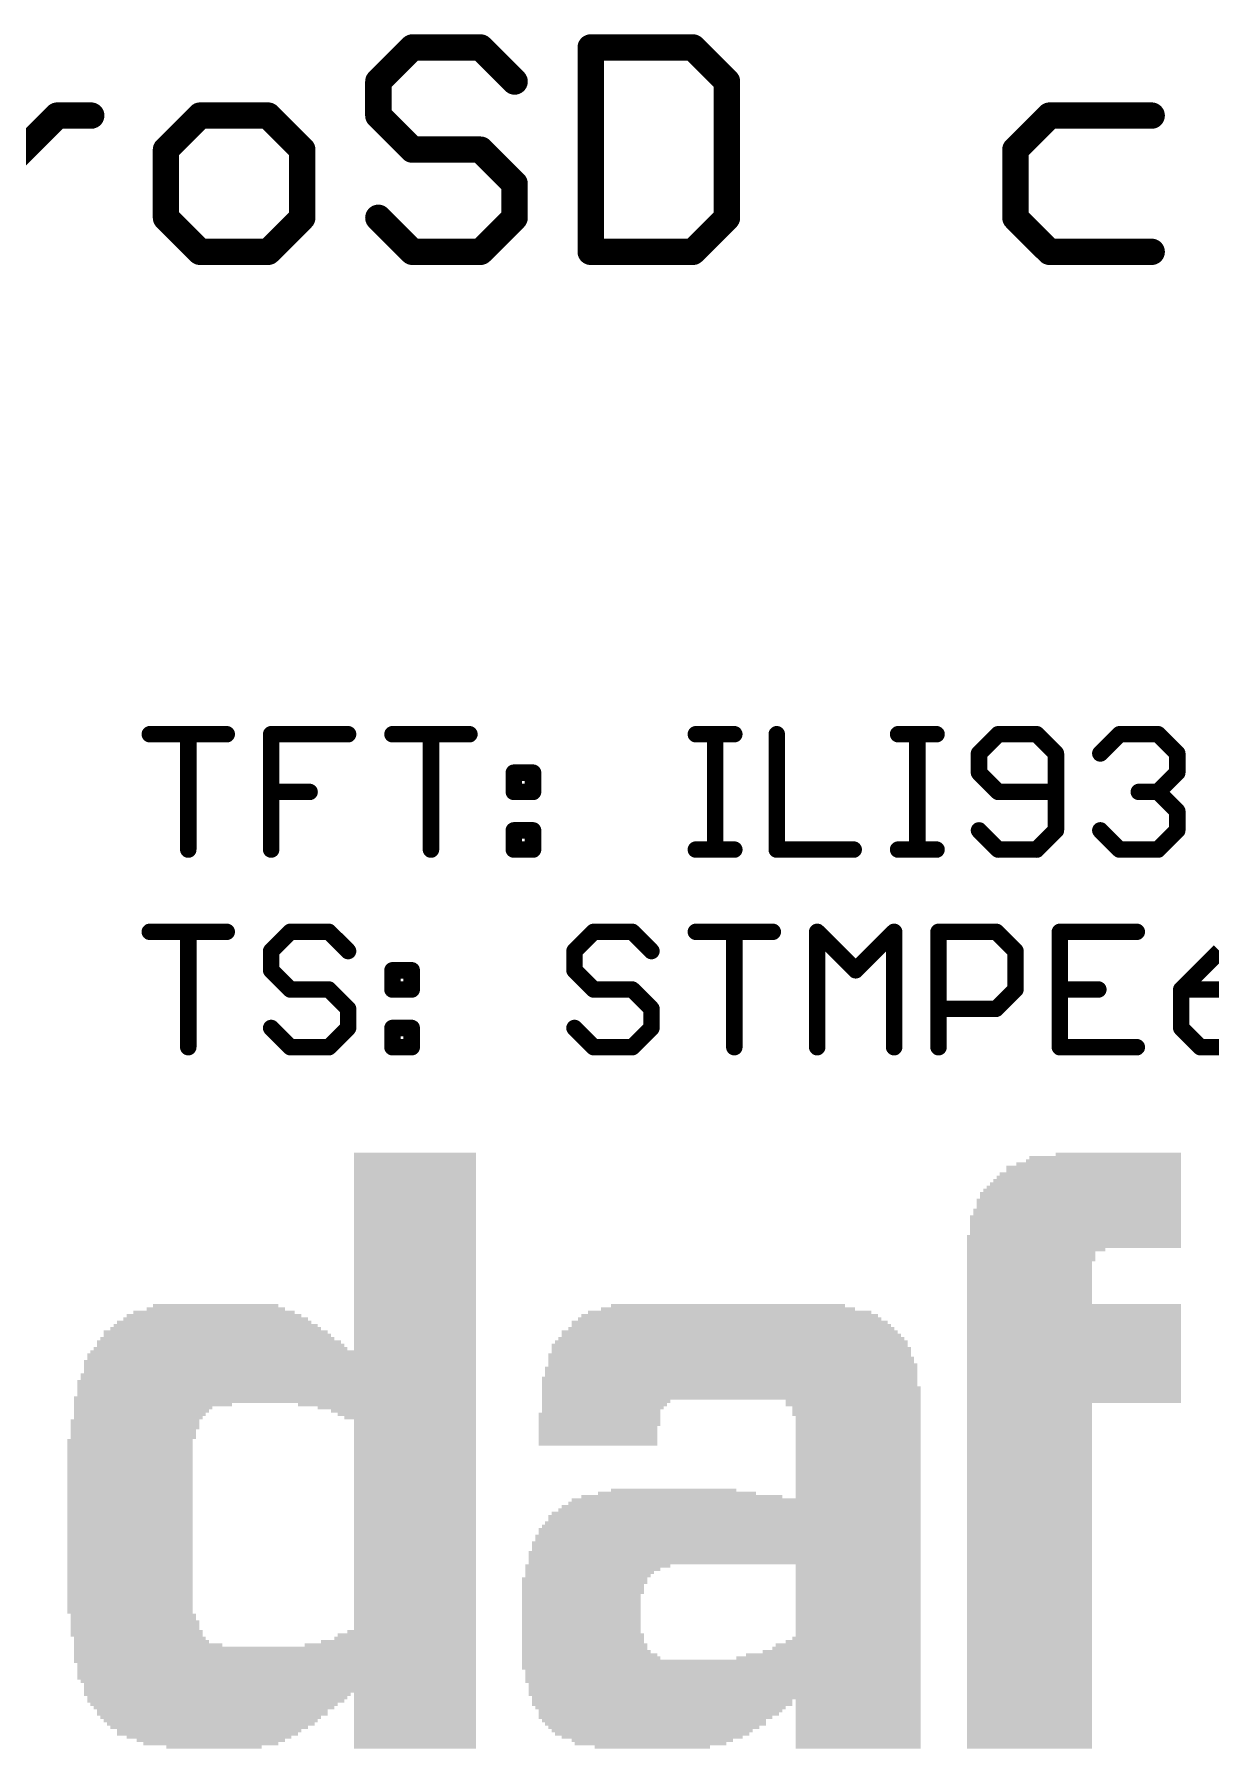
# Model space of a CAD drawing. Extents: x -3.9 to 70.5, y 0 to 60.5.
# Drawn here: x 11.87 to 20.94, y 10.15 to 23.37 of the extents above; entities that cross this region are included whole.
import ezdxf

# ---------------------------------------------------------------- set-up
doc = ezdxf.new("R2010")
doc.units = 0
doc.layers.add('21', color=40, linetype='CONTINUOUS')

# ---------------------------------------------------------------- blocks, each defined once
blk = doc.blocks.new('RECT')
blk.add_solid([(-0.5, -0.5), (0.5, -0.5), (-0.5, 0.5), (0.5, 0.5)])

msp = doc.modelspace()

# ---------------------------------------------------------------- linework, layer by layer
at = {"layer": '21'}
for points, const_width in [([(14.7881, 23.2677), (14.5254, 23.0051)], 0.2032), ([(15.3135, 23.2677), (14.7881, 23.2677)], 0.2032), ([(15.5762, 23.0051), (15.3135, 23.2677)], 0.2032), ([(16.1626, 23.2677), (16.1626, 21.6916)], 0.2032), ([(16.9507, 23.2677), (16.1626, 23.2677)], 0.2032), ([(17.2133, 23.0051), (16.9507, 23.2677)], 0.2032), ([(14.5254, 23.0051), (14.5254, 22.7424)], 0.2032), ([(17.2133, 21.9543), (17.2133, 23.0051)], 0.2032), ([(11.524, 22.217), (12.0494, 22.7424)], 0.2032), ([(12.0494, 22.7424), (12.312, 22.7424)], 0.2032), ([(13.151, 22.7424), (12.8883, 22.4797)], 0.2032), ([(13.6763, 22.7424), (13.151, 22.7424)], 0.2032), ([(13.939, 22.4797), (13.6763, 22.7424)], 0.2032), ([(14.5254, 22.7424), (14.7881, 22.4797)], 0.2032), ([(19.6996, 22.7424), (19.4369, 22.4797)], 0.2032), ([(20.4877, 22.7424), (19.6996, 22.7424)], 0.2032), ([(12.8883, 22.4797), (12.8883, 21.9543)], 0.2032), ([(13.939, 21.9543), (13.939, 22.4797)], 0.2032), ([(14.7881, 22.4797), (15.3135, 22.4797)], 0.2032), ([(15.3135, 22.4797), (15.5762, 22.217)], 0.2032), ([(19.4369, 22.4797), (19.4369, 21.9543)], 0.2032), ([(15.5762, 22.217), (15.5762, 21.9543)], 0.2032), ([(12.8883, 21.9543), (13.151, 21.6916)], 0.2032), ([(13.6763, 21.6916), (13.939, 21.9543)], 0.2032), ([(14.7881, 21.6916), (14.5254, 21.9543)], 0.2032), ([(15.5762, 21.9543), (15.3135, 21.6916)], 0.2032), ([(16.9507, 21.6916), (17.2133, 21.9543)], 0.2032), ([(19.4369, 21.9543), (19.6996, 21.6916)], 0.2032), ([(13.151, 21.6916), (13.6763, 21.6916)], 0.2032), ([(15.3135, 21.6916), (14.7881, 21.6916)], 0.2032), ([(16.1626, 21.6916), (16.9507, 21.6916)], 0.2032), ([(19.6996, 21.6916), (20.4877, 21.6916)], 0.2032), ([(12.7635, 17.9713), (13.3567, 17.9713)], 0.127), ([(13.0601, 17.0815), (13.0601, 17.9713)], 0.127), ([(13.699, 17.0815), (13.699, 17.9713)], 0.127), ([(13.699, 17.9713), (14.2922, 17.9713)], 0.127), ([(14.6345, 17.9713), (15.2277, 17.9713)], 0.127), ([(14.9311, 17.0815), (14.9311, 17.9713)], 0.127), ([(16.9733, 17.9713), (17.2699, 17.9713)], 0.127), ([(17.1216, 17.0815), (17.1216, 17.9713)], 0.127), ([(17.597, 17.9713), (17.597, 17.0815)], 0.127), ([(18.5325, 17.9713), (18.8291, 17.9713)], 0.127), ([(18.6808, 17.0815), (18.6808, 17.9713)], 0.127), ([(19.3045, 17.9713), (19.1562, 17.823)], 0.127), ([(19.6011, 17.9713), (19.3045, 17.9713)], 0.127), ([(19.7494, 17.823), (19.6011, 17.9713)], 0.127), ([(20.0917, 17.823), (20.24, 17.9713)], 0.127), ([(20.24, 17.9713), (20.5366, 17.9713)], 0.127), ([(20.5366, 17.9713), (20.6849, 17.823)], 0.127), ([(19.1562, 17.823), (19.1562, 17.6747)], 0.127), ([(19.7494, 17.2298), (19.7494, 17.823)], 0.127), ([(20.6849, 17.823), (20.6849, 17.6747)], 0.127), ([(15.5701, 17.6747), (15.7183, 17.6747)], 0.127), ([(15.5701, 17.5264), (15.5701, 17.6747)], 0.127), ([(15.7183, 17.6747), (15.7183, 17.5264)], 0.127), ([(19.1562, 17.6747), (19.3045, 17.5264)], 0.127), ([(20.6849, 17.6747), (20.5366, 17.5264)], 0.127), ([(13.699, 17.5264), (13.9956, 17.5264)], 0.127), ([(15.7183, 17.5264), (15.5701, 17.5264)], 0.127), ([(19.3045, 17.5264), (19.7494, 17.5264)], 0.127), ([(20.5366, 17.5264), (20.3883, 17.5264)], 0.127), ([(20.5366, 17.5264), (20.6849, 17.3781)], 0.127), ([(20.6849, 17.3781), (20.6849, 17.2298)], 0.127), ([(15.5701, 17.2298), (15.7183, 17.2298)], 0.127), ([(15.5701, 17.0815), (15.5701, 17.2298)], 0.127), ([(15.7183, 17.2298), (15.7183, 17.0815)], 0.127), ([(19.1562, 17.2298), (19.3045, 17.0815)], 0.127), ([(19.6011, 17.0815), (19.7494, 17.2298)], 0.127), ([(20.24, 17.0815), (20.0917, 17.2298)], 0.127), ([(20.6849, 17.2298), (20.5366, 17.0815)], 0.127), ([(15.7183, 17.0815), (15.5701, 17.0815)], 0.127), ([(16.9733, 17.0815), (17.2699, 17.0815)], 0.127), ([(17.597, 17.0815), (18.1902, 17.0815)], 0.127), ([(18.5325, 17.0815), (18.8291, 17.0815)], 0.127), ([(19.3045, 17.0815), (19.6011, 17.0815)], 0.127), ([(20.5366, 17.0815), (20.24, 17.0815)], 0.127), ([(12.7635, 16.4473), (13.3567, 16.4473)], 0.127), ([(13.0601, 15.5575), (13.0601, 16.4473)], 0.127), ([(13.8473, 16.4473), (13.699, 16.299)], 0.127), ([(14.1439, 16.4473), (13.8473, 16.4473)], 0.127), ([(14.2922, 16.299), (14.1439, 16.4473)], 0.127), ([(16.1861, 16.4473), (16.0378, 16.299)], 0.127), ([(16.4827, 16.4473), (16.1861, 16.4473)], 0.127), ([(16.631, 16.299), (16.4827, 16.4473)], 0.127), ([(16.9733, 16.4473), (17.5665, 16.4473)], 0.127), ([(17.2699, 15.5575), (17.2699, 16.4473)], 0.127), ([(17.9089, 15.5575), (17.9089, 16.4473)], 0.127), ([(17.9089, 16.4473), (18.2054, 16.1507)], 0.127), ([(18.2054, 16.1507), (18.502, 16.4473)], 0.127), ([(18.502, 16.4473), (18.502, 15.5575)], 0.127), ([(18.8444, 15.5575), (18.8444, 16.4473)], 0.127), ([(18.8444, 16.4473), (19.2893, 16.4473)], 0.127), ([(19.2893, 16.4473), (19.4375, 16.299)], 0.127), ([(20.3731, 16.4473), (19.7799, 16.4473)], 0.127), ([(19.7799, 16.4473), (19.7799, 15.5575)], 0.127), ([(13.699, 16.299), (13.699, 16.1507)], 0.127), ([(16.0378, 16.299), (16.0378, 16.1507)], 0.127), ([(19.4375, 16.299), (19.4375, 16.0024)], 0.127), ([(21.012, 16.299), (20.7154, 16.0024)], 0.127), ([(13.699, 16.1507), (13.8473, 16.0024)], 0.127), ([(14.6345, 16.1507), (14.7828, 16.1507)], 0.127), ([(14.6345, 16.0024), (14.6345, 16.1507)], 0.127), ([(14.7828, 16.1507), (14.7828, 16.0024)], 0.127), ([(16.0378, 16.1507), (16.1861, 16.0024)], 0.127), ([(13.8473, 16.0024), (14.1439, 16.0024)], 0.127), ([(14.1439, 16.0024), (14.2922, 15.8541)], 0.127), ([(14.7828, 16.0024), (14.6345, 16.0024)], 0.127), ([(16.1861, 16.0024), (16.4827, 16.0024)], 0.127), ([(16.4827, 16.0024), (16.631, 15.8541)], 0.127), ([(19.4375, 16.0024), (19.2893, 15.8541)], 0.127), ([(19.7799, 16.0024), (20.0765, 16.0024)], 0.127), ([(20.7154, 16.0024), (20.7154, 15.7058)], 0.127), ([(21.1603, 16.0024), (20.7154, 16.0024)], 0.127), ([(14.2922, 15.8541), (14.2922, 15.7058)], 0.127), ([(16.631, 15.8541), (16.631, 15.7058)], 0.127), ([(19.2893, 15.8541), (18.8444, 15.8541)], 0.127), ([(13.8473, 15.5575), (13.699, 15.7058)], 0.127), ([(14.2922, 15.7058), (14.1439, 15.5575)], 0.127), ([(14.6345, 15.7058), (14.7828, 15.7058)], 0.127), ([(14.6345, 15.5575), (14.6345, 15.7058)], 0.127), ([(14.7828, 15.7058), (14.7828, 15.5575)], 0.127), ([(16.1861, 15.5575), (16.0378, 15.7058)], 0.127), ([(16.631, 15.7058), (16.4827, 15.5575)], 0.127), ([(20.7154, 15.7058), (20.8637, 15.5575)], 0.127), ([(14.1439, 15.5575), (13.8473, 15.5575)], 0.127), ([(14.7828, 15.5575), (14.6345, 15.5575)], 0.127), ([(16.4827, 15.5575), (16.1861, 15.5575)], 0.127), ([(19.7799, 15.5575), (20.3731, 15.5575)], 0.127), ([(20.8637, 15.5575), (21.1603, 15.5575)], 0.127)]:
    msp.add_lwpolyline(points, dxfattribs=dict(at, const_width=const_width))
for points, const_width in [([(14.7881, 23.3185, 1), (14.7881, 23.2169)], 0.1016), ([(14.824, 23.2318, 1), (14.7522, 23.3037)], 0.1016), ([(15.3494, 23.3037, 1), (15.2776, 23.2318)], 0.1016), ([(15.3135, 23.2169, 1), (15.3135, 23.3185)], 0.1016), ([(16.2134, 23.2677, 1), (16.1118, 23.2677)], 0.1016), ([(16.1626, 23.3185, 1), (16.1626, 23.2169)], 0.1016), ([(16.9866, 23.3037, 1), (16.9147, 23.2318)], 0.1016), ([(16.9507, 23.2169, 1), (16.9507, 23.3185)], 0.1016), ([(14.5762, 23.0051, 1), (14.4746, 23.0051)], 0.1016), ([(14.4895, 23.041, 1), (14.5613, 22.9691)], 0.1016), ([(15.5403, 22.9691, 1), (15.6121, 23.041)], 0.1016), ([(17.2641, 23.0051, 1), (17.1625, 23.0051)], 0.1016), ([(17.1774, 22.9691, 1), (17.2493, 23.041)], 0.1016), ([(12.0494, 22.7932, 1), (12.0494, 22.6916)], 0.1016), ([(12.0853, 22.7064, 1), (12.0134, 22.7783)], 0.1016), ([(12.312, 22.6916, 1), (12.312, 22.7932)], 0.1016), ([(13.151, 22.7932, 1), (13.151, 22.6916)], 0.1016), ([(13.1869, 22.7064, 1), (13.115, 22.7783)], 0.1016), ([(13.7123, 22.7783, 1), (13.6404, 22.7064)], 0.1016), ([(13.6763, 22.6916, 1), (13.6763, 22.7932)], 0.1016), ([(14.5613, 22.7783, 1), (14.4895, 22.7064)], 0.1016), ([(14.4746, 22.7424, 1), (14.5762, 22.7424)], 0.1016), ([(19.6996, 22.7932, 1), (19.6996, 22.6916)], 0.1016), ([(19.7355, 22.7064, 1), (19.6637, 22.7783)], 0.1016), ([(20.4877, 22.6916, 1), (20.4877, 22.7932)], 0.1016), ([(12.9391, 22.4797, 1), (12.8375, 22.4797)], 0.1016), ([(12.8524, 22.5156, 1), (12.9242, 22.4438)], 0.1016), ([(13.9898, 22.4797, 1), (13.8882, 22.4797)], 0.1016), ([(13.9031, 22.4438, 1), (13.975, 22.5156)], 0.1016), ([(14.7881, 22.5305, 1), (14.7881, 22.4289)], 0.1016), ([(14.7522, 22.4438, 1), (14.824, 22.5156)], 0.1016), ([(15.3494, 22.5156, 1), (15.2776, 22.4438)], 0.1016), ([(15.3135, 22.4289, 1), (15.3135, 22.5305)], 0.1016), ([(19.4877, 22.4797, 1), (19.3861, 22.4797)], 0.1016), ([(19.401, 22.5156, 1), (19.4728, 22.4438)], 0.1016), ([(15.627, 22.217, 1), (15.5254, 22.217)], 0.1016), ([(15.5403, 22.1811, 1), (15.6121, 22.2529)], 0.1016), ([(12.9242, 21.9902, 1), (12.8524, 21.9184)], 0.1016), ([(12.8375, 21.9543, 1), (12.9391, 21.9543)], 0.1016), ([(13.8882, 21.9543, 1), (13.9898, 21.9543)], 0.1016), ([(13.975, 21.9184, 1), (13.9031, 21.9902)], 0.1016), ([(14.5613, 21.9902, 1), (14.4895, 21.9184)], 0.1016), ([(15.5254, 21.9543, 1), (15.627, 21.9543)], 0.1016), ([(15.6121, 21.9184, 1), (15.5403, 21.9902)], 0.1016), ([(17.1625, 21.9543, 1), (17.2641, 21.9543)], 0.1016), ([(17.2493, 21.9184, 1), (17.1774, 21.9902)], 0.1016), ([(19.4728, 21.9902, 1), (19.401, 21.9184)], 0.1016), ([(19.3861, 21.9543, 1), (19.4877, 21.9543)], 0.1016), ([(13.151, 21.7424, 1), (13.151, 21.6408)], 0.1016), ([(13.115, 21.6557, 1), (13.1869, 21.7275)], 0.1016), ([(13.6404, 21.7275, 1), (13.7123, 21.6557)], 0.1016), ([(13.6763, 21.6408, 1), (13.6763, 21.7424)], 0.1016), ([(14.7881, 21.7424, 1), (14.7881, 21.6408)], 0.1016), ([(14.7522, 21.6557, 1), (14.824, 21.7275)], 0.1016), ([(15.2776, 21.7275, 1), (15.3494, 21.6557)], 0.1016), ([(15.3135, 21.6408, 1), (15.3135, 21.7424)], 0.1016), ([(16.1626, 21.7424, 1), (16.1626, 21.6408)], 0.1016), ([(16.1118, 21.6916, 1), (16.2134, 21.6916)], 0.1016), ([(16.9147, 21.7275, 1), (16.9866, 21.6557)], 0.1016), ([(16.9507, 21.6408, 1), (16.9507, 21.7424)], 0.1016), ([(19.6996, 21.7424, 1), (19.6996, 21.6408)], 0.1016), ([(19.6637, 21.6557, 1), (19.7355, 21.7275)], 0.1016), ([(20.4877, 21.6408, 1), (20.4877, 21.7424)], 0.1016), ([(12.7635, 18.003, 1), (12.7635, 17.9395)], 0.0635), ([(13.0918, 17.9713, 1), (13.0283, 17.9713)], 0.0635), ([(13.3567, 17.9395, 1), (13.3567, 18.003)], 0.0635), ([(13.7308, 17.9713, 1), (13.6673, 17.9713)], 0.0635), ([(13.699, 18.003, 1), (13.699, 17.9395)], 0.0635), ([(14.2922, 17.9395, 1), (14.2922, 18.003)], 0.0635), ([(14.6345, 18.003, 1), (14.6345, 17.9395)], 0.0635), ([(14.9629, 17.9713, 1), (14.8994, 17.9713)], 0.0635), ([(15.2277, 17.9395, 1), (15.2277, 18.003)], 0.0635), ([(16.9733, 18.003, 1), (16.9733, 17.9395)], 0.0635), ([(17.1534, 17.9713, 1), (17.0899, 17.9713)], 0.0635), ([(17.2699, 17.9395, 1), (17.2699, 18.003)], 0.0635), ([(17.6288, 17.9713, 1), (17.5653, 17.9713)], 0.0635), ([(18.5325, 18.003, 1), (18.5325, 17.9395)], 0.0635), ([(18.7126, 17.9713, 1), (18.6491, 17.9713)], 0.0635), ([(18.8291, 17.9395, 1), (18.8291, 18.003)], 0.0635), ([(19.3045, 18.003, 1), (19.3045, 17.9395)], 0.0635), ([(19.327, 17.9488, 1), (19.282, 17.9937)], 0.0635), ([(19.6235, 17.9937, 1), (19.5786, 17.9488)], 0.0635), ([(19.6011, 17.9395, 1), (19.6011, 18.003)], 0.0635), ([(20.24, 18.003, 1), (20.24, 17.9395)], 0.0635), ([(20.2625, 17.9488, 1), (20.2176, 17.9937)], 0.0635), ([(20.5591, 17.9937, 1), (20.5142, 17.9488)], 0.0635), ([(20.5366, 17.9395, 1), (20.5366, 18.003)], 0.0635), ([(19.188, 17.823, 1), (19.1245, 17.823)], 0.0635), ([(19.1338, 17.8454, 1), (19.1787, 17.8005)], 0.0635), ([(19.7811, 17.823, 1), (19.7176, 17.823)], 0.0635), ([(19.7269, 17.8005, 1), (19.7718, 17.8454)], 0.0635), ([(20.0693, 17.8454, 1), (20.1142, 17.8005)], 0.0635), ([(20.7167, 17.823, 1), (20.6532, 17.823)], 0.0635), ([(20.6624, 17.8005, 1), (20.7074, 17.8454)], 0.0635), ([(15.6018, 17.6747, 1), (15.5383, 17.6747)], 0.0635), ([(15.5701, 17.7064, 1), (15.5701, 17.6429)], 0.0635), ([(15.7501, 17.6747, 1), (15.6866, 17.6747)], 0.0635), ([(15.7183, 17.6429, 1), (15.7183, 17.7064)], 0.0635), ([(19.1787, 17.6971, 1), (19.1338, 17.6522)], 0.0635), ([(20.7074, 17.6522, 1), (20.6624, 17.6971)], 0.0635), ([(13.699, 17.5581, 1), (13.699, 17.4946)], 0.0635), ([(13.9956, 17.4946, 1), (13.9956, 17.5581)], 0.0635), ([(15.5701, 17.5581, 1), (15.5701, 17.4946)], 0.0635), ([(15.7183, 17.4946, 1), (15.7183, 17.5581)], 0.0635), ([(19.1245, 17.6747, 1), (19.188, 17.6747)], 0.0635), ([(19.3045, 17.5581, 1), (19.3045, 17.4946)], 0.0635), ([(19.7494, 17.4946, 1), (19.7494, 17.5581)], 0.0635), ([(20.3883, 17.5581, 1), (20.3883, 17.4946)], 0.0635), ([(20.5591, 17.5488, 1), (20.5142, 17.5039)], 0.0635), ([(20.5366, 17.4946, 1), (20.5366, 17.5581)], 0.0635), ([(20.6532, 17.6747, 1), (20.7167, 17.6747)], 0.0635), ([(15.5383, 17.5264, 1), (15.6018, 17.5264)], 0.0635), ([(15.6866, 17.5264, 1), (15.7501, 17.5264)], 0.0635), ([(19.282, 17.5039, 1), (19.327, 17.5488)], 0.0635), ([(20.5142, 17.5488, 1), (20.5591, 17.5039)], 0.0635), ([(20.7167, 17.3781, 1), (20.6532, 17.3781)], 0.0635), ([(20.6624, 17.3556, 1), (20.7074, 17.4005)], 0.0635), ([(15.6018, 17.2298, 1), (15.5383, 17.2298)], 0.0635), ([(15.5701, 17.2615, 1), (15.5701, 17.198)], 0.0635), ([(15.7501, 17.2298, 1), (15.6866, 17.2298)], 0.0635), ([(15.7183, 17.198, 1), (15.7183, 17.2615)], 0.0635), ([(19.1787, 17.2522, 1), (19.1338, 17.2073)], 0.0635), ([(19.7176, 17.2298, 1), (19.7811, 17.2298)], 0.0635), ([(19.7718, 17.2073, 1), (19.7269, 17.2522)], 0.0635), ([(20.1142, 17.2522, 1), (20.0693, 17.2073)], 0.0635), ([(20.6532, 17.2298, 1), (20.7167, 17.2298)], 0.0635), ([(20.7074, 17.2073, 1), (20.6624, 17.2522)], 0.0635), ([(13.0283, 17.0815, 1), (13.0918, 17.0815)], 0.0635), ([(13.6673, 17.0815, 1), (13.7308, 17.0815)], 0.0635), ([(14.8994, 17.0815, 1), (14.9629, 17.0815)], 0.0635), ([(15.5383, 17.0815, 1), (15.6018, 17.0815)], 0.0635), ([(15.5701, 17.1133, 1), (15.5701, 17.0498)], 0.0635), ([(15.6866, 17.0815, 1), (15.7501, 17.0815)], 0.0635), ([(15.7183, 17.0498, 1), (15.7183, 17.1133)], 0.0635), ([(16.9733, 17.1133, 1), (16.9733, 17.0498)], 0.0635), ([(17.0899, 17.0815, 1), (17.1534, 17.0815)], 0.0635), ([(17.2699, 17.0498, 1), (17.2699, 17.1133)], 0.0635), ([(17.597, 17.1133, 1), (17.597, 17.0498)], 0.0635), ([(17.5653, 17.0815, 1), (17.6288, 17.0815)], 0.0635), ([(18.1902, 17.0498, 1), (18.1902, 17.1133)], 0.0635), ([(18.5325, 17.1133, 1), (18.5325, 17.0498)], 0.0635), ([(18.6491, 17.0815, 1), (18.7126, 17.0815)], 0.0635), ([(18.8291, 17.0498, 1), (18.8291, 17.1133)], 0.0635), ([(19.3045, 17.1133, 1), (19.3045, 17.0498)], 0.0635), ([(19.282, 17.059, 1), (19.327, 17.104)], 0.0635), ([(19.5786, 17.104, 1), (19.6235, 17.059)], 0.0635), ([(19.6011, 17.0498, 1), (19.6011, 17.1133)], 0.0635), ([(20.24, 17.1133, 1), (20.24, 17.0498)], 0.0635), ([(20.2176, 17.059, 1), (20.2625, 17.104)], 0.0635), ([(20.5142, 17.104, 1), (20.5591, 17.059)], 0.0635), ([(20.5366, 17.0498, 1), (20.5366, 17.1133)], 0.0635), ([(12.7635, 16.479, 1), (12.7635, 16.4155)], 0.0635), ([(13.0918, 16.4473, 1), (13.0283, 16.4473)], 0.0635), ([(13.3567, 16.4155, 1), (13.3567, 16.479)], 0.0635), ([(13.8473, 16.479, 1), (13.8473, 16.4155)], 0.0635), ([(13.8698, 16.4248, 1), (13.8249, 16.4697)], 0.0635), ([(14.1663, 16.4697, 1), (14.1214, 16.4248)], 0.0635), ([(14.1439, 16.4155, 1), (14.1439, 16.479)], 0.0635), ([(16.1861, 16.479, 1), (16.1861, 16.4155)], 0.0635), ([(16.2086, 16.4248, 1), (16.1637, 16.4697)], 0.0635), ([(16.5051, 16.4697, 1), (16.4602, 16.4248)], 0.0635), ([(16.4827, 16.4155, 1), (16.4827, 16.479)], 0.0635), ([(16.9733, 16.479, 1), (16.9733, 16.4155)], 0.0635), ([(17.3017, 16.4473, 1), (17.2382, 16.4473)], 0.0635), ([(17.5665, 16.4155, 1), (17.5665, 16.479)], 0.0635), ([(17.9406, 16.4473, 1), (17.8771, 16.4473)], 0.0635), ([(17.9313, 16.4697, 1), (17.8864, 16.4248)], 0.0635), ([(18.5338, 16.4473, 1), (18.4703, 16.4473)], 0.0635), ([(18.5245, 16.4248, 1), (18.4796, 16.4697)], 0.0635), ([(18.8761, 16.4473, 1), (18.8126, 16.4473)], 0.0635), ([(18.8444, 16.479, 1), (18.8444, 16.4155)], 0.0635), ([(19.3117, 16.4697, 1), (19.2668, 16.4248)], 0.0635), ([(19.2893, 16.4155, 1), (19.2893, 16.479)], 0.0635), ([(19.8116, 16.4473, 1), (19.7481, 16.4473)], 0.0635), ([(19.7799, 16.479, 1), (19.7799, 16.4155)], 0.0635), ([(20.3731, 16.4155, 1), (20.3731, 16.479)], 0.0635), ([(13.7308, 16.299, 1), (13.6673, 16.299)], 0.0635), ([(13.6766, 16.3214, 1), (13.7215, 16.2765)], 0.0635), ([(14.2697, 16.2765, 1), (14.3146, 16.3214)], 0.0635), ([(16.0696, 16.299, 1), (16.0061, 16.299)], 0.0635), ([(16.0154, 16.3214, 1), (16.0603, 16.2765)], 0.0635), ([(16.6085, 16.2765, 1), (16.6534, 16.3214)], 0.0635), ([(19.4693, 16.299, 1), (19.4058, 16.299)], 0.0635), ([(19.4151, 16.2765, 1), (19.46, 16.3214)], 0.0635), ([(13.6673, 16.1507, 1), (13.7308, 16.1507)], 0.0635), ([(13.7215, 16.1731, 1), (13.6766, 16.1282)], 0.0635), ([(14.6345, 16.1824, 1), (14.6345, 16.1189)], 0.0635), ([(14.6663, 16.1507, 1), (14.6028, 16.1507)], 0.0635), ([(14.8146, 16.1507, 1), (14.7511, 16.1507)], 0.0635), ([(14.7828, 16.1189, 1), (14.7828, 16.1824)], 0.0635), ([(16.0061, 16.1507, 1), (16.0696, 16.1507)], 0.0635), ([(16.0603, 16.1731, 1), (16.0154, 16.1282)], 0.0635), ([(18.183, 16.1731, 1), (18.2279, 16.1282)], 0.0635), ([(18.183, 16.1282, 1), (18.2279, 16.1731)], 0.0635), ([(13.8473, 16.0341, 1), (13.8473, 15.9706)], 0.0635), ([(13.8249, 15.9799, 1), (13.8698, 16.0248)], 0.0635), ([(14.1663, 16.0248, 1), (14.1214, 15.9799)], 0.0635), ([(14.1439, 15.9706, 1), (14.1439, 16.0341)], 0.0635), ([(14.6345, 16.0341, 1), (14.6345, 15.9706)], 0.0635), ([(14.6028, 16.0024, 1), (14.6663, 16.0024)], 0.0635), ([(14.7511, 16.0024, 1), (14.8146, 16.0024)], 0.0635), ([(14.7828, 15.9706, 1), (14.7828, 16.0341)], 0.0635), ([(16.1861, 16.0341, 1), (16.1861, 15.9706)], 0.0635), ([(16.1637, 15.9799, 1), (16.2086, 16.0248)], 0.0635), ([(16.5051, 16.0248, 1), (16.4602, 15.9799)], 0.0635), ([(16.4827, 15.9706, 1), (16.4827, 16.0341)], 0.0635), ([(19.4058, 16.0024, 1), (19.4693, 16.0024)], 0.0635), ([(19.46, 15.9799, 1), (19.4151, 16.0248)], 0.0635), ([(19.7799, 16.0341, 1), (19.7799, 15.9706)], 0.0635), ([(20.0765, 15.9706, 1), (20.0765, 16.0341)], 0.0635), ([(20.7154, 16.0341, 1), (20.7154, 15.9706)], 0.0635), ([(20.7472, 16.0024, 1), (20.6837, 16.0024)], 0.0635), ([(20.693, 16.0248, 1), (20.7379, 15.9799)], 0.0635), ([(14.3239, 15.8541, 1), (14.2604, 15.8541)], 0.0635), ([(14.2697, 15.8316, 1), (14.3146, 15.8765)], 0.0635), ([(16.6627, 15.8541, 1), (16.5992, 15.8541)], 0.0635), ([(16.6085, 15.8316, 1), (16.6534, 15.8765)], 0.0635), ([(18.8444, 15.8858, 1), (18.8444, 15.8223)], 0.0635), ([(19.2668, 15.8765, 1), (19.3117, 15.8316)], 0.0635), ([(19.2893, 15.8223, 1), (19.2893, 15.8858)], 0.0635), ([(13.7215, 15.7282, 1), (13.6766, 15.6833)], 0.0635), ([(14.2604, 15.7058, 1), (14.3239, 15.7058)], 0.0635), ([(14.3146, 15.6833, 1), (14.2697, 15.7282)], 0.0635), ([(14.6345, 15.7375, 1), (14.6345, 15.674)], 0.0635), ([(14.6663, 15.7058, 1), (14.6028, 15.7058)], 0.0635), ([(14.8146, 15.7058, 1), (14.7511, 15.7058)], 0.0635), ([(14.7828, 15.674, 1), (14.7828, 15.7375)], 0.0635), ([(16.0603, 15.7282, 1), (16.0154, 15.6833)], 0.0635), ([(16.5992, 15.7058, 1), (16.6627, 15.7058)], 0.0635), ([(16.6534, 15.6833, 1), (16.6085, 15.7282)], 0.0635), ([(20.7379, 15.7282, 1), (20.693, 15.6833)], 0.0635), ([(20.6837, 15.7058, 1), (20.7472, 15.7058)], 0.0635), ([(13.8473, 15.5893, 1), (13.8473, 15.5258)], 0.0635), ([(13.8249, 15.535, 1), (13.8698, 15.58)], 0.0635), ([(14.1214, 15.58, 1), (14.1663, 15.535)], 0.0635), ([(14.1439, 15.5258, 1), (14.1439, 15.5893)], 0.0635), ([(14.6345, 15.5893, 1), (14.6345, 15.5258)], 0.0635), ([(14.7828, 15.5258, 1), (14.7828, 15.5893)], 0.0635), ([(16.1861, 15.5893, 1), (16.1861, 15.5258)], 0.0635), ([(16.1637, 15.535, 1), (16.2086, 15.58)], 0.0635), ([(16.4602, 15.58, 1), (16.5051, 15.535)], 0.0635), ([(16.4827, 15.5258, 1), (16.4827, 15.5893)], 0.0635), ([(19.7799, 15.5893, 1), (19.7799, 15.5258)], 0.0635), ([(20.3731, 15.5258, 1), (20.3731, 15.5893)], 0.0635), ([(20.8637, 15.5893, 1), (20.8637, 15.5258)], 0.0635), ([(20.8412, 15.535, 1), (20.8862, 15.58)], 0.0635), ([(13.0283, 15.5575, 1), (13.0918, 15.5575)], 0.0635), ([(14.6028, 15.5575, 1), (14.6663, 15.5575)], 0.0635), ([(14.7511, 15.5575, 1), (14.8146, 15.5575)], 0.0635), ([(17.2382, 15.5575, 1), (17.3017, 15.5575)], 0.0635), ([(17.8771, 15.5575, 1), (17.9406, 15.5575)], 0.0635), ([(18.4703, 15.5575, 1), (18.5338, 15.5575)], 0.0635), ([(18.8126, 15.5575, 1), (18.8761, 15.5575)], 0.0635), ([(19.7481, 15.5575, 1), (19.8116, 15.5575)], 0.0635)]:
    msp.add_lwpolyline(points, format="xyb", dxfattribs=dict(at, const_width=const_width))

# ---------------------------------------------------------------- block references
at = {"layer": '21', "yscale": 0.0254}
for p, xscale in [((14.8082, 14.732), 0.9398), ((14.8082, 14.7066), 0.9398), ((14.8082, 14.6812), 0.9398), ((20.1168, 14.6812), 1.1938), ((20.1295, 14.7066), 1.1684), ((20.2311, 14.732), 0.9652), ((14.8082, 14.6558), 0.9398), ((14.8082, 14.6304), 0.9398), ((14.8082, 14.605), 0.9398), ((14.8082, 14.5796), 0.9398), ((14.8082, 14.5542), 0.9398), ((20.0025, 14.5542), 1.4224), ((20.0152, 14.5796), 1.397), ((20.0406, 14.6304), 1.3462), ((20.0406, 14.605), 1.3462), ((20.0787, 14.6558), 1.27), ((14.8082, 14.5288), 0.9398), ((14.8082, 14.5034), 0.9398), ((14.8082, 14.478), 0.9398), ((14.8082, 14.4526), 0.9398), ((14.8082, 14.4272), 0.9398), ((14.8082, 14.4018), 0.9398), ((19.939, 14.4272), 1.5494), ((19.939, 14.4018), 1.5494), ((19.9517, 14.4526), 1.524), ((19.9644, 14.478), 1.4986), ((19.9771, 14.5034), 1.4732), ((19.9898, 14.5288), 1.4478), ((14.8082, 14.3764), 0.9398), ((14.8082, 14.351), 0.9398), ((14.8082, 14.3256), 0.9398), ((14.8082, 14.3002), 0.9398), ((14.8082, 14.2748), 0.9398), ((19.9136, 14.3002), 1.6002), ((19.9136, 14.2748), 1.6002), ((19.9263, 14.3764), 1.5748), ((19.9263, 14.351), 1.5748), ((19.9263, 14.3256), 1.5748), ((14.8082, 14.2494), 0.9398), ((14.8082, 14.224), 0.9398), ((14.8082, 14.1986), 0.9398), ((14.8082, 14.1732), 0.9398), ((14.8082, 14.1478), 0.9398), ((19.9009, 14.2494), 1.6256), ((19.9009, 14.224), 1.6256), ((19.9009, 14.1986), 1.6256), ((19.9009, 14.1732), 1.6256), ((19.9009, 14.1478), 1.6256), ((14.8082, 14.1224), 0.9398), ((14.8082, 14.097), 0.9398), ((14.8082, 14.0716), 0.9398), ((14.8082, 14.0462), 0.9398), ((14.8082, 14.0208), 0.9398), ((19.8882, 14.097), 1.651), ((19.8882, 14.0716), 1.651), ((19.8882, 14.0462), 1.651), ((19.8882, 14.0208), 1.651), ((19.9009, 14.1224), 1.6256), ((14.8082, 13.9954), 0.9398), ((14.8082, 13.97), 0.9398), ((14.8082, 13.9446), 0.9398), ((14.8082, 13.9192), 0.9398), ((14.8082, 13.8938), 0.9398), ((19.5961, 13.9954), 1.0668), ((19.558, 13.97), 0.9906), ((19.558, 13.9446), 0.9906), ((19.558, 13.9192), 0.9906), ((19.5453, 13.8938), 0.9652), ((14.8082, 13.8684), 0.9398), ((14.8082, 13.843), 0.9398), ((14.8082, 13.8176), 0.9398), ((14.8082, 13.7922), 0.9398), ((14.8082, 13.7668), 0.9398), ((14.8082, 13.7414), 0.9398), ((19.5453, 13.8684), 0.9652), ((19.5453, 13.843), 0.9652), ((19.5453, 13.8176), 0.9652), ((19.5453, 13.7922), 0.9652), ((19.5453, 13.7668), 0.9652), ((19.5453, 13.7414), 0.9652), ((14.8082, 13.716), 0.9398), ((14.8082, 13.6906), 0.9398), ((14.8082, 13.6652), 0.9398), ((14.8082, 13.6398), 0.9398), ((14.8082, 13.6144), 0.9398), ((19.5453, 13.716), 0.9652), ((19.5453, 13.6906), 0.9652), ((19.5453, 13.6652), 0.9652), ((19.5453, 13.6398), 0.9652), ((19.5453, 13.6144), 0.9652), ((13.2588, 13.4874), 1.3462), ((13.2588, 13.5128), 1.2446), ((13.2715, 13.5382), 1.0668), ((13.2715, 13.5636), 0.9652), ((14.8082, 13.589), 0.9398), ((14.8082, 13.5636), 0.9398), ((14.8082, 13.5382), 0.9398), ((14.8082, 13.5128), 0.9398), ((14.8082, 13.4874), 0.9398), ((17.2339, 13.4874), 2.286), ((17.2339, 13.5128), 2.1844), ((17.2212, 13.5382), 1.9558), ((17.2212, 13.5636), 1.8034), ((19.5453, 13.589), 0.9652), ((19.8882, 13.5636), 1.651), ((19.8882, 13.5382), 1.651), ((19.8882, 13.5128), 1.651), ((19.8882, 13.4874), 1.651), ((13.2715, 13.3604), 1.7272), ((13.2715, 13.3858), 1.6256), ((13.2715, 13.4112), 1.5748), ((13.2588, 13.4366), 1.4986), ((13.2715, 13.462), 1.4224), ((14.8082, 13.462), 0.9398), ((14.8082, 13.4366), 0.9398), ((14.8082, 13.4112), 0.9398), ((14.8082, 13.3858), 0.9398), ((14.8082, 13.3604), 0.9398), ((17.2339, 13.3604), 2.5908), ((17.2466, 13.3858), 2.5146), ((17.2339, 13.4366), 2.4384), ((17.2466, 13.4112), 2.4638), ((17.2339, 13.462), 2.3368), ((19.8882, 13.462), 1.651), ((19.8882, 13.4366), 1.651), ((19.8882, 13.4112), 1.651), ((19.8882, 13.3858), 1.651), ((19.8882, 13.3604), 1.651), ((13.3096, 13.2334), 1.9558), ((13.2969, 13.2842), 1.8796), ((13.3096, 13.2588), 1.905), ((13.2842, 13.3096), 1.8034), ((13.2842, 13.335), 1.7526), ((14.8082, 13.335), 0.9398), ((14.8082, 13.3096), 0.9398), ((14.8082, 13.2842), 0.9398), ((14.8082, 13.2588), 0.9398), ((14.8082, 13.2334), 0.9398), ((17.2339, 13.2588), 2.7432), ((17.2466, 13.2334), 2.7686), ((17.2466, 13.2842), 2.7178), ((17.2466, 13.3096), 2.667), ((17.2466, 13.335), 2.6162), ((19.8882, 13.335), 1.651), ((19.8882, 13.3096), 1.651), ((19.8882, 13.2842), 1.651), ((19.8882, 13.2588), 1.651), ((19.8882, 13.2334), 1.651), ((13.7668, 13.1318), 3.0226), ((13.7668, 13.1064), 3.0226), ((13.7668, 13.081), 3.0226), ((13.7795, 13.1826), 2.9972), ((13.7795, 13.1572), 2.9972), ((13.7922, 13.208), 2.9718), ((17.2466, 13.081), 2.8702), ((17.2339, 13.1826), 2.794), ((17.2466, 13.1572), 2.8194), ((17.2466, 13.1318), 2.8194), ((17.2593, 13.1064), 2.8448), ((17.2466, 13.208), 2.7686), ((19.8882, 13.208), 1.651), ((19.8882, 13.1826), 1.651), ((19.8882, 13.1572), 1.651), ((19.8882, 13.1318), 1.651), ((19.8882, 13.1064), 1.651), ((19.8882, 13.081), 1.651), ((13.7414, 12.9794), 3.0734), ((13.7414, 12.954), 3.0734), ((13.7541, 13.0302), 3.048), ((13.7541, 13.0048), 3.048), ((13.7668, 13.0556), 3.0226), ((17.2339, 13.0048), 2.8956), ((17.2339, 12.9794), 2.8956), ((17.2339, 12.954), 2.8956), ((17.2466, 13.0556), 2.8702), ((17.2466, 13.0302), 2.8702), ((19.8882, 13.0556), 1.651), ((19.8882, 13.0302), 1.651), ((19.8882, 13.0048), 1.651), ((19.8882, 12.9794), 1.651), ((19.8882, 12.954), 1.651), ((13.7287, 12.8524), 3.0988), ((13.7287, 12.827), 3.0988), ((13.7414, 12.9286), 3.0734), ((13.7414, 12.9032), 3.0734), ((13.7414, 12.8778), 3.0734), ((17.2466, 12.9286), 2.921), ((17.2466, 12.9032), 2.921), ((17.2466, 12.8778), 2.921), ((17.2466, 12.8524), 2.921), ((16.2814, 12.827), 0.9906), ((18.1864, 12.827), 1.0414), ((19.8882, 12.9286), 1.651), ((19.8882, 12.9032), 1.651), ((19.8882, 12.8778), 1.651), ((19.8882, 12.8524), 1.651), ((19.8882, 12.827), 1.651), ((12.7889, 12.8016), 1.2192), ((12.7127, 12.7762), 1.0668), ((12.7, 12.7508), 1.0414), ((12.6873, 12.7254), 1.016), ((12.6746, 12.7), 0.9906), ((14.5923, 12.8016), 1.3716), ((14.6685, 12.7762), 1.2192), ((14.7193, 12.7508), 1.1176), ((14.7447, 12.7254), 1.0668), ((14.7701, 12.7), 1.016), ((16.2306, 12.7254), 0.9398), ((16.2306, 12.7), 0.9398), ((16.2687, 12.8016), 0.9652), ((16.256, 12.7762), 0.9398), ((16.2433, 12.7508), 0.9144), ((18.1864, 12.8016), 1.0414), ((18.2118, 12.7762), 0.9906), ((18.2118, 12.7508), 0.9906), ((18.2118, 12.7254), 0.9906), ((18.2245, 12.7), 0.9652), ((19.5453, 12.8016), 0.9652), ((19.5453, 12.7762), 0.9652), ((19.5453, 12.7508), 0.9652), ((19.5453, 12.7254), 0.9652), ((19.5453, 12.7), 0.9652), ((12.6492, 12.6746), 0.9906), ((12.6492, 12.6492), 0.9906), ((12.6492, 12.6238), 0.9906), ((12.6365, 12.5984), 0.9652), ((12.6365, 12.573), 0.9652), ((14.8082, 12.6746), 0.9398), ((14.8082, 12.6492), 0.9398), ((14.8082, 12.6238), 0.9398), ((14.8082, 12.5984), 0.9398), ((14.8082, 12.573), 0.9398), ((16.2306, 12.6746), 0.9398), ((16.2306, 12.6492), 0.9398), ((16.2179, 12.6238), 0.9144), ((16.2179, 12.5984), 0.9144), ((16.2179, 12.573), 0.9144), ((18.2245, 12.6746), 0.9652), ((18.2245, 12.6492), 0.9652), ((18.2245, 12.6238), 0.9652), ((18.2245, 12.5984), 0.9652), ((18.2245, 12.573), 0.9652), ((19.5453, 12.6746), 0.9652), ((19.5453, 12.6492), 0.9652), ((19.5453, 12.6238), 0.9652), ((19.5453, 12.5984), 0.9652), ((19.5453, 12.573), 0.9652), ((12.6111, 12.5222), 0.9652), ((12.6111, 12.4968), 0.9652), ((12.6111, 12.4714), 0.9652), ((12.6111, 12.446), 0.9652), ((12.6111, 12.4206), 0.9652), ((12.6365, 12.5476), 0.9652), ((14.8082, 12.5476), 0.9398), ((14.8082, 12.5222), 0.9398), ((14.8082, 12.4968), 0.9398), ((14.8082, 12.4714), 0.9398), ((14.8082, 12.446), 0.9398), ((14.8082, 12.4206), 0.9398), ((16.2179, 12.5476), 0.9144), ((16.2179, 12.5222), 0.9144), ((16.2179, 12.4968), 0.9144), ((18.2245, 12.5476), 0.9652), ((18.2245, 12.5222), 0.9652), ((18.2245, 12.4968), 0.9652), ((18.2245, 12.4714), 0.9652), ((18.2245, 12.446), 0.9652), ((18.2245, 12.4206), 0.9652), ((19.5453, 12.5476), 0.9652), ((19.5453, 12.5222), 0.9652), ((19.5453, 12.4968), 0.9652), ((19.5453, 12.4714), 0.9652), ((19.5453, 12.446), 0.9652), ((19.5453, 12.4206), 0.9652), ((12.6111, 12.3952), 0.9652), ((12.6111, 12.3698), 0.9652), ((12.6111, 12.3444), 0.9652), ((12.6111, 12.319), 0.9652), ((12.6111, 12.2936), 0.9652), ((14.8082, 12.3952), 0.9398), ((14.8082, 12.3698), 0.9398), ((14.8082, 12.3444), 0.9398), ((14.8082, 12.319), 0.9398), ((14.8082, 12.2936), 0.9398), ((18.2245, 12.3952), 0.9652), ((18.2245, 12.3698), 0.9652), ((18.2245, 12.3444), 0.9652), ((18.2245, 12.319), 0.9652), ((18.2245, 12.2936), 0.9652), ((19.5453, 12.3952), 0.9652), ((19.5453, 12.3698), 0.9652), ((19.5453, 12.3444), 0.9652), ((19.5453, 12.319), 0.9652), ((19.5453, 12.2936), 0.9652), ((12.6111, 12.2682), 0.9652), ((12.6111, 12.2428), 0.9652), ((12.6111, 12.2174), 0.9652), ((12.6111, 12.192), 0.9652), ((12.6111, 12.1666), 0.9652), ((14.8082, 12.2682), 0.9398), ((14.8082, 12.2428), 0.9398), ((14.8082, 12.2174), 0.9398), ((14.8082, 12.192), 0.9398), ((14.8082, 12.1666), 0.9398), ((18.2245, 12.2682), 0.9652), ((18.2245, 12.2428), 0.9652), ((18.2245, 12.2174), 0.9652), ((18.2245, 12.192), 0.9652), ((18.2245, 12.1666), 0.9652), ((19.5453, 12.2682), 0.9652), ((19.5453, 12.2428), 0.9652), ((19.5453, 12.2174), 0.9652), ((19.5453, 12.192), 0.9652), ((19.5453, 12.1666), 0.9652), ((12.6111, 12.1412), 0.9652), ((12.6111, 12.1158), 0.9652), ((12.6111, 12.0904), 0.9652), ((12.6111, 12.065), 0.9652), ((12.6111, 12.0396), 0.9652), ((14.8082, 12.1412), 0.9398), ((14.8082, 12.1158), 0.9398), ((14.8082, 12.0904), 0.9398), ((14.8082, 12.065), 0.9398), ((14.8082, 12.0396), 0.9398), ((17.3482, 12.0396), 2.7178), ((17.3609, 12.065), 2.6924), ((16.8656, 12.0904), 1.5494), ((16.8275, 12.1158), 1.2192), ((16.8021, 12.1412), 0.9652), ((18.2245, 12.1412), 0.9652), ((18.2245, 12.1158), 0.9652), ((18.2245, 12.0904), 0.9652), ((19.5453, 12.1412), 0.9652), ((19.5453, 12.1158), 0.9652), ((19.5453, 12.0904), 0.9652), ((19.5453, 12.065), 0.9652), ((19.5453, 12.0396), 0.9652), ((12.6111, 12.0142), 0.9652), ((12.6111, 11.9888), 0.9652), ((12.6111, 11.9634), 0.9652), ((12.6111, 11.938), 0.9652), ((12.6111, 11.9126), 0.9652), ((12.6111, 11.8872), 0.9652), ((14.8082, 12.0142), 0.9398), ((14.8082, 11.9888), 0.9398), ((14.8082, 11.9634), 0.9398), ((14.8082, 11.938), 0.9398), ((14.8082, 11.9126), 0.9398), ((14.8082, 11.8872), 0.9398), ((17.2593, 11.8872), 2.8956), ((17.272, 11.938), 2.8702), ((17.272, 11.9126), 2.8702), ((17.2847, 11.9634), 2.8448), ((17.3101, 11.9888), 2.794), ((17.3228, 12.0142), 2.7686), ((19.5453, 12.0142), 0.9652), ((19.5453, 11.9888), 0.9652), ((19.5453, 11.9634), 0.9652), ((19.5453, 11.938), 0.9652), ((19.5453, 11.9126), 0.9652), ((19.5453, 11.8872), 0.9652), ((12.6111, 11.8618), 0.9652), ((12.6111, 11.8364), 0.9652), ((12.6111, 11.811), 0.9652), ((12.6111, 11.7856), 0.9652), ((12.6111, 11.7602), 0.9652), ((14.8082, 11.8618), 0.9398), ((14.8082, 11.8364), 0.9398), ((14.8082, 11.811), 0.9398), ((14.8082, 11.7856), 0.9398), ((14.8082, 11.7602), 0.9398), ((17.2212, 11.7856), 2.9718), ((17.2212, 11.7602), 2.9718), ((17.2339, 11.8364), 2.9464), ((17.2339, 11.811), 2.9464), ((17.2466, 11.8618), 2.921), ((19.5453, 11.8618), 0.9652), ((19.5453, 11.8364), 0.9652), ((19.5453, 11.811), 0.9652), ((19.5453, 11.7856), 0.9652), ((19.5453, 11.7602), 0.9652), ((12.6111, 11.7348), 0.9652), ((12.6111, 11.7094), 0.9652), ((12.6111, 11.684), 0.9652), ((12.6111, 11.6586), 0.9652), ((12.6111, 11.6332), 0.9652), ((14.8082, 11.7348), 0.9398), ((14.8082, 11.7094), 0.9398), ((14.8082, 11.684), 0.9398), ((14.8082, 11.6586), 0.9398), ((14.8082, 11.6332), 0.9398), ((17.1958, 11.6586), 3.0226), ((17.1958, 11.6332), 3.0226), ((17.2085, 11.7348), 2.9972), ((17.2085, 11.7094), 2.9972), ((17.2085, 11.684), 2.9972), ((19.5453, 11.7348), 0.9652), ((19.5453, 11.7094), 0.9652), ((19.5453, 11.684), 0.9652), ((19.5453, 11.6586), 0.9652), ((19.5453, 11.6332), 0.9652), ((12.6111, 11.6078), 0.9652), ((12.6111, 11.5824), 0.9652), ((12.6111, 11.557), 0.9652), ((12.6111, 11.5316), 0.9652), ((12.6111, 11.5062), 0.9652), ((14.8082, 11.6078), 0.9398), ((14.8082, 11.5824), 0.9398), ((14.8082, 11.557), 0.9398), ((14.8082, 11.5316), 0.9398), ((14.8082, 11.5062), 0.9398), ((16.2179, 11.557), 1.1176), ((16.1798, 11.5316), 1.0414), ((16.1544, 11.5062), 0.9906), ((17.1958, 11.6078), 3.0226), ((17.1958, 11.5824), 3.0226), ((18.2245, 11.557), 0.9652), ((18.2245, 11.5316), 0.9652), ((18.2245, 11.5062), 0.9652), ((19.5453, 11.6078), 0.9652), ((19.5453, 11.5824), 0.9652), ((19.5453, 11.557), 0.9652), ((19.5453, 11.5316), 0.9652), ((19.5453, 11.5062), 0.9652), ((12.6111, 11.4808), 0.9652), ((12.6111, 11.4554), 0.9652), ((12.6111, 11.43), 0.9652), ((12.6111, 11.4046), 0.9652), ((12.6111, 11.3792), 0.9652), ((14.8082, 11.4808), 0.9398), ((14.8082, 11.4554), 0.9398), ((14.8082, 11.43), 0.9398), ((14.8082, 11.4046), 0.9398), ((14.8082, 11.3792), 0.9398), ((16.1163, 11.4554), 0.9652), ((16.1163, 11.43), 0.9652), ((16.1036, 11.4046), 0.9398), ((16.1036, 11.3792), 0.9398), ((16.1417, 11.4808), 0.9652), ((18.2245, 11.4808), 0.9652), ((18.2245, 11.4554), 0.9652), ((18.2245, 11.43), 0.9652), ((18.2245, 11.4046), 0.9652), ((18.2245, 11.3792), 0.9652), ((19.5453, 11.4808), 0.9652), ((19.5453, 11.4554), 0.9652), ((19.5453, 11.43), 0.9652), ((19.5453, 11.4046), 0.9652), ((19.5453, 11.3792), 0.9652), ((12.6111, 11.3538), 0.9652), ((12.6111, 11.3284), 0.9652), ((12.6111, 11.303), 0.9652), ((12.6111, 11.2776), 0.9652), ((12.6111, 11.2522), 0.9652), ((12.6111, 11.2268), 0.9652), ((14.8082, 11.3538), 0.9398), ((14.8082, 11.3284), 0.9398), ((14.8082, 11.303), 0.9398), ((14.8082, 11.2776), 0.9398), ((14.8082, 11.2522), 0.9398), ((14.8082, 11.2268), 0.9398), ((16.1036, 11.3538), 0.9398), ((16.0909, 11.3284), 0.9144), ((16.0909, 11.303), 0.9144), ((16.0909, 11.2776), 0.9144), ((16.0909, 11.2522), 0.9144), ((16.0909, 11.2268), 0.9144), ((18.2245, 11.3538), 0.9652), ((18.2245, 11.3284), 0.9652), ((18.2245, 11.303), 0.9652), ((18.2245, 11.2776), 0.9652), ((18.2245, 11.2522), 0.9652), ((18.2245, 11.2268), 0.9652), ((19.5453, 11.3538), 0.9652), ((19.5453, 11.3284), 0.9652), ((19.5453, 11.303), 0.9652), ((19.5453, 11.2776), 0.9652), ((19.5453, 11.2522), 0.9652), ((19.5453, 11.2268), 0.9652), ((12.6111, 11.2014), 0.9652), ((12.6365, 11.176), 0.9652), ((12.6365, 11.1506), 0.9652), ((12.6492, 11.1252), 0.9906), ((12.6492, 11.0998), 0.9906), ((14.8082, 11.2014), 0.9398), ((14.8082, 11.176), 0.9398), ((14.8082, 11.1506), 0.9398), ((14.8082, 11.1252), 0.9398), ((14.8082, 11.0998), 0.9398), ((16.0909, 11.2014), 0.9144), ((16.0909, 11.176), 0.9144), ((16.0909, 11.1506), 0.9144), ((16.0909, 11.1252), 0.9144), ((16.0909, 11.0998), 0.9144), ((18.2245, 11.2014), 0.9652), ((18.2245, 11.176), 0.9652), ((18.2245, 11.1506), 0.9652), ((18.2245, 11.1252), 0.9652), ((18.2245, 11.0998), 0.9652), ((19.5453, 11.2014), 0.9652), ((19.5453, 11.176), 0.9652), ((19.5453, 11.1506), 0.9652), ((19.5453, 11.1252), 0.9652), ((19.5453, 11.0998), 0.9652), ((12.6492, 11.0744), 0.9906), ((12.6619, 11.049), 1.016), ((12.6619, 11.0236), 1.016), ((12.6873, 10.9982), 1.016), ((12.7, 10.9728), 1.0414), ((14.6812, 10.9728), 1.1938), ((14.732, 10.9982), 1.0922), ((14.7447, 11.0236), 1.0668), ((14.7828, 11.049), 0.9906), ((14.8082, 11.0744), 0.9398), ((16.0909, 11.0744), 0.9144), ((16.0909, 11.049), 0.9144), ((16.1036, 11.0236), 0.9398), ((16.1036, 10.9982), 0.9398), ((16.1036, 10.9728), 0.9398), ((18.1864, 10.9728), 1.0414), ((18.2118, 10.9982), 0.9906), ((18.2245, 11.0744), 0.9652), ((18.2245, 11.049), 0.9652), ((18.2245, 11.0236), 0.9652), ((19.5453, 11.0744), 0.9652), ((19.5453, 11.049), 0.9652), ((19.5453, 11.0236), 0.9652), ((19.5453, 10.9982), 0.9652), ((19.5453, 10.9728), 0.9652), ((12.7508, 10.9474), 1.143), ((13.7287, 10.922), 3.0988), ((13.7287, 10.8966), 3.0988), ((13.7287, 10.8712), 3.0988), ((13.7287, 10.8458), 3.0988), ((14.6177, 10.9474), 1.3208), ((16.1163, 10.9474), 0.9652), ((16.1163, 10.922), 0.9652), ((16.129, 10.8966), 0.9906), ((16.1544, 10.8712), 1.0414), ((16.1671, 10.8458), 1.0668), ((17.9959, 10.8458), 1.4224), ((18.034, 10.8712), 1.3462), ((18.0975, 10.8966), 1.2192), ((18.1356, 10.922), 1.143), ((18.1483, 10.9474), 1.1176), ((19.5453, 10.9474), 0.9652), ((19.5453, 10.922), 0.9652), ((19.5453, 10.8966), 0.9652), ((19.5453, 10.8712), 0.9652), ((19.5453, 10.8458), 0.9652), ((13.7287, 10.8204), 3.0988), ((13.7414, 10.795), 3.0734), ((13.7414, 10.7696), 3.0734), ((13.7414, 10.7442), 3.0734), ((13.7414, 10.7188), 3.0734), ((17.1704, 10.8204), 3.0734), ((17.1704, 10.795), 3.0734), ((17.1704, 10.7696), 3.0734), ((17.1831, 10.7442), 3.048), ((17.1831, 10.7188), 3.048), ((19.5453, 10.8204), 0.9652), ((19.5453, 10.795), 0.9652), ((19.5453, 10.7696), 0.9652), ((19.5453, 10.7442), 0.9652), ((19.5453, 10.7188), 0.9652), ((13.7414, 10.6934), 3.0734), ((13.7541, 10.668), 3.048), ((13.7668, 10.6426), 3.0226), ((13.7668, 10.6172), 3.0226), ((13.7668, 10.5918), 3.0226), ((13.2842, 10.5664), 2.0574), ((14.8082, 10.5664), 0.9398), ((17.1831, 10.6934), 3.048), ((17.1831, 10.668), 3.048), ((17.1958, 10.6426), 3.0226), ((17.1958, 10.6172), 3.0226), ((17.1958, 10.5918), 3.0226), ((17.1958, 10.5664), 3.0226), ((19.5453, 10.6934), 0.9652), ((19.5453, 10.668), 0.9652), ((19.5453, 10.6426), 0.9652), ((19.5453, 10.6172), 0.9652), ((19.5453, 10.5918), 0.9652), ((19.5453, 10.5664), 0.9652), ((13.2842, 10.541), 2.0066), ((13.2715, 10.5156), 1.9812), ((13.2588, 10.4902), 1.905), ((13.2588, 10.4648), 1.8542), ((13.2461, 10.4394), 1.778), ((14.8082, 10.541), 0.9398), ((14.8082, 10.5156), 0.9398), ((14.8082, 10.4902), 0.9398), ((14.8082, 10.4648), 0.9398), ((14.8082, 10.4394), 0.9398), ((17.2085, 10.541), 2.9972), ((16.7132, 10.5156), 2.0066), ((16.7132, 10.4902), 2.0066), ((16.7005, 10.4648), 1.9304), ((16.7005, 10.4394), 1.8796), ((18.2245, 10.5156), 0.9652), ((18.2245, 10.4902), 0.9652), ((18.2245, 10.4648), 0.9652), ((18.2245, 10.4394), 0.9652), ((19.5453, 10.541), 0.9652), ((19.5453, 10.5156), 0.9652), ((19.5453, 10.4902), 0.9652), ((19.5453, 10.4648), 0.9652), ((19.5453, 10.4394), 0.9652), ((13.2461, 10.414), 1.778), ((13.2334, 10.3886), 1.7018), ((13.2334, 10.3632), 1.651), ((13.2334, 10.3378), 1.6002), ((13.2207, 10.3124), 1.524), ((14.8082, 10.414), 0.9398), ((14.8082, 10.3886), 0.9398), ((14.8082, 10.3632), 0.9398), ((14.8082, 10.3378), 0.9398), ((14.8082, 10.3124), 0.9398), ((16.6878, 10.414), 1.8542), ((16.6624, 10.3886), 1.8034), ((16.6497, 10.3632), 1.7272), ((16.6624, 10.3378), 1.7018), ((16.6497, 10.3124), 1.6256), ((18.2245, 10.414), 0.9652), ((18.2245, 10.3886), 0.9652), ((18.2245, 10.3632), 0.9652), ((18.2245, 10.3378), 0.9652), ((18.2245, 10.3124), 0.9652), ((19.5453, 10.414), 0.9652), ((19.5453, 10.3886), 0.9652), ((19.5453, 10.3632), 0.9652), ((19.5453, 10.3378), 0.9652), ((19.5453, 10.3124), 0.9652), ((13.2207, 10.287), 1.4224), ((13.208, 10.2616), 1.397), ((13.2207, 10.2362), 1.27), ((13.2334, 10.2108), 1.143), ((13.2334, 10.1854), 1.0414), ((14.8082, 10.287), 0.9398), ((14.8082, 10.2616), 0.9398), ((14.8082, 10.2362), 0.9398), ((14.8082, 10.2108), 0.9398), ((14.8082, 10.1854), 0.9398), ((16.637, 10.287), 1.5494), ((16.637, 10.2616), 1.4986), ((16.637, 10.2362), 1.397), ((16.637, 10.2108), 1.2446), ((16.6243, 10.1854), 1.1684), ((18.2245, 10.287), 0.9652), ((18.2245, 10.2616), 0.9652), ((18.2245, 10.2362), 0.9652), ((18.2245, 10.2108), 0.9652), ((18.2245, 10.1854), 0.9652), ((19.5453, 10.287), 0.9652), ((19.5453, 10.2616), 0.9652), ((19.5453, 10.2362), 0.9652), ((19.5453, 10.2108), 0.9652), ((19.5453, 10.1854), 0.9652), ((13.2588, 10.16), 0.7366), ((14.8082, 10.16), 0.9398), ((16.637, 10.16), 0.889), ((18.2245, 10.16), 0.9652), ((19.5453, 10.16), 0.9652)]:
    msp.add_blockref('RECT', p, dxfattribs=dict(at, xscale=xscale))

doc.saveas('drawing.dxf')
